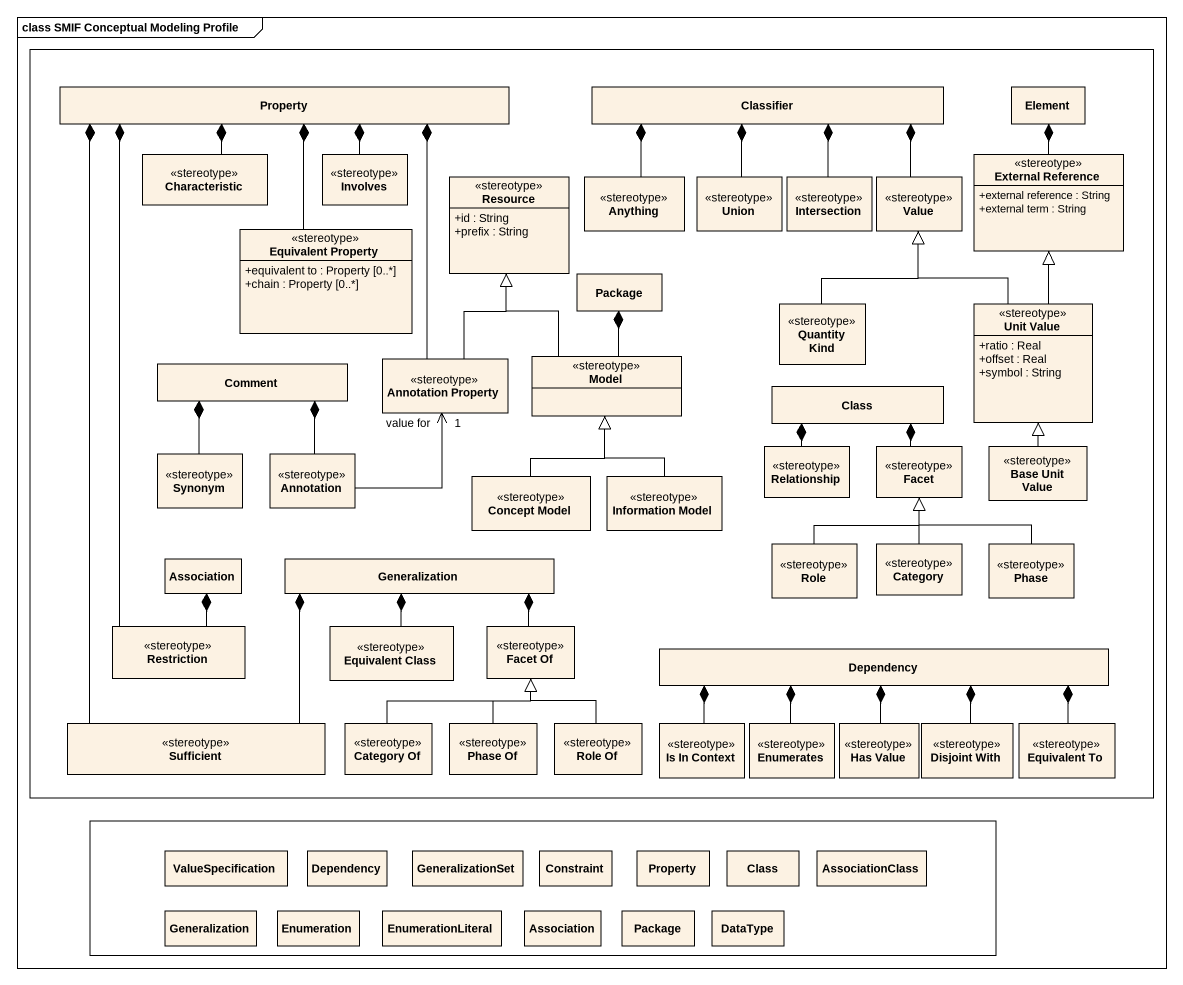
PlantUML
@startuml
mainframe class SMIF Conceptual Modeling Profile
hide circle
hide empty members
skinparam classAttributeIconSize 0
rectangle " " as rectangle1 {
  class Property
  class Classifier
  class Element
  class Characteristic <<stereotype>>
  class Involves <<stereotype>>
  class Resource <<stereotype>> {
    +id : String
    +prefix : String
  }
  class Anything <<stereotype>>
  class Union <<stereotype>>
  class Intersection <<stereotype>>
  class Value <<stereotype>>
  class "External Reference" as External_Reference <<stereotype>> {
    +external reference : String
    +external term : String
  }
  class "Equivalent Property" as Equivalent_Property <<stereotype>> {
    +equivalent to : Property [0..*]
    +chain : Property [0..*]
  }
  class "Package" as Package_
  class "Quantity Kind" as Quantity_Kind <<stereotype>>
  class "Unit Value" as Unit_Value <<stereotype>> {
    +ratio : Real
    +offset : Real
    +symbol : String
  }
  class Comment
  class "Annotation Property" as Annotation_Property <<stereotype>>
  class Model <<stereotype>>
  class "Class" as Class_
  class Synonym <<stereotype>>
  class "Annotation" as Annotation_ <<stereotype>>
  class Relationship <<stereotype>>
  class Facet <<stereotype>>
  class "Base Unit Value" as Base_Unit_Value <<stereotype>>
  class "Concept Model" as Concept_Model <<stereotype>>
  class "Information Model" as Information_Model <<stereotype>>
  class Association
  class Generalization
  class Role <<stereotype>>
  class Category <<stereotype>>
  class Phase <<stereotype>>
  class Restriction <<stereotype>>
  class "Equivalent Class" as Equivalent_Class <<stereotype>>
  class "Facet Of" as Facet_Of <<stereotype>>
  class Dependency
  class Sufficient <<stereotype>>
  class "Category Of" as Category_Of <<stereotype>>
  class "Phase Of" as Phase_Of <<stereotype>>
  class "Role Of" as Role_Of <<stereotype>>
  class "Is In Context" as Is_In_Context <<stereotype>>
  class Enumerates <<stereotype>>
  class "Has Value" as Has_Value <<stereotype>>
  class "Disjoint With" as Disjoint_With <<stereotype>>
  class "Equivalent To" as Equivalent_To <<stereotype>>
}
rectangle " " as rectangle2 {
  class ValueSpecification
  class "Dependency" as Dependency_2
  class GeneralizationSet
  class Constraint
  class "Property" as Property_2
  class "Class" as Class__2
  class AssociationClass
  class "Generalization" as Generalization_2
  class Enumeration
  class EnumerationLiteral
  class "Association" as Association_2
  class "Package" as Package__2
  class DataType
}
Characteristic -up-* Property
Involves -up-* Property
Anything -up-* Classifier
Union -up-* Classifier
Intersection -up-* Classifier
Value -up-* Classifier
External_Reference -up-* Element
Equivalent_Property -up-* Property
Quantity_Kind -up-|> Value
Unit_Value -up-|> Value
Unit_Value -up-|> External_Reference
Annotation_Property -up-* Property
Annotation_Property -up-|> Resource
Annotation_Property "value for\n1" <-- Annotation_
Model -up-|> Resource
Model -up-* Package_
Synonym -up-* Comment
Annotation_ -up-* Comment
Relationship -up-* Class_
Facet -up-* Class_
Base_Unit_Value -up-|> Unit_Value
Concept_Model -up-|> Model
Information_Model -up-|> Model
Role -up-|> Facet
Category -up-|> Facet
Phase -up-|> Facet
Restriction -up-* Property
Restriction -up-* Association
Equivalent_Class -up-* Generalization
Facet_Of -up-* Generalization
Sufficient -up-* Property
Sufficient -up-* Generalization
Category_Of -up-|> Facet_Of
Phase_Of -up-|> Facet_Of
Role_Of -up-|> Facet_Of
Is_In_Context -right-* Dependency
Enumerates -up-* Dependency
Has_Value -up-* Dependency
Disjoint_With -up-* Dependency
Equivalent_To -left-* Dependency
@enduml
